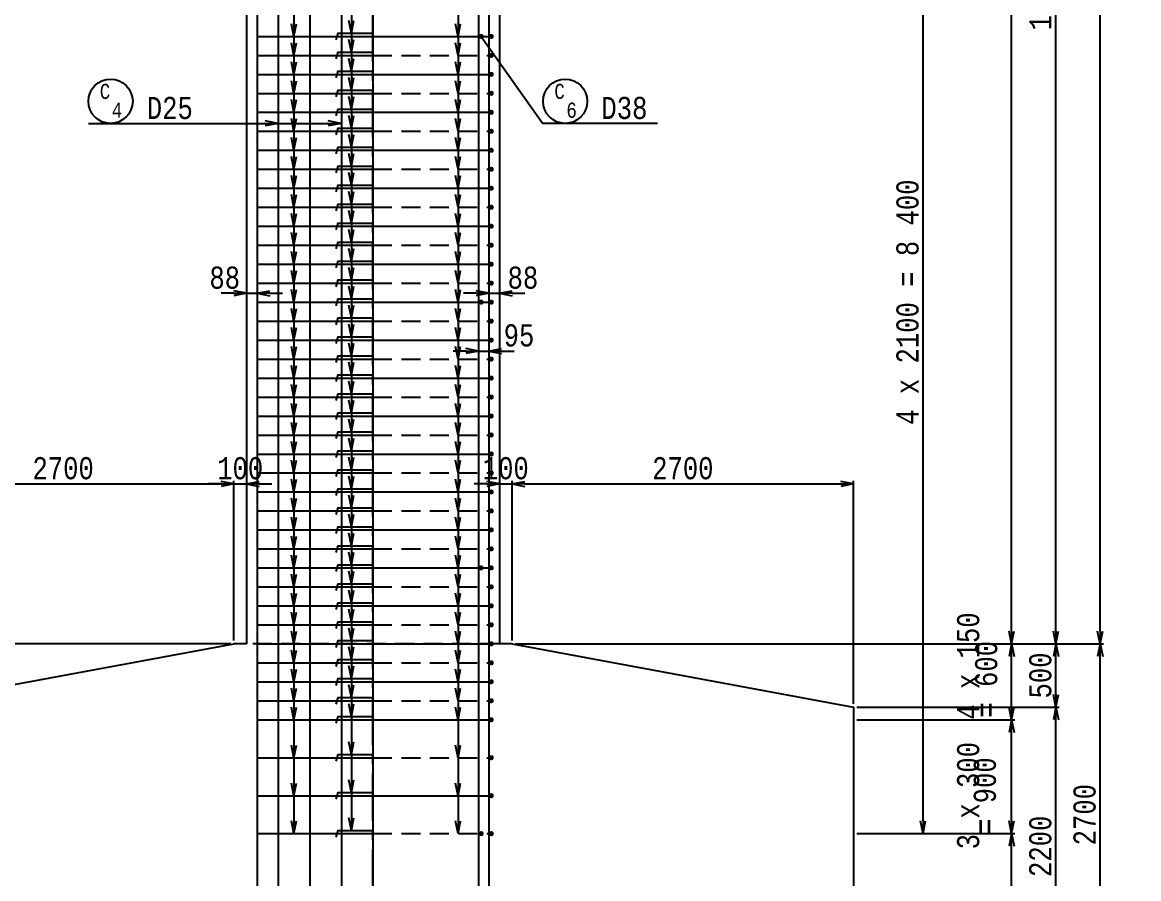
# Model space of a CAD drawing. Extents: x 0 to 42050, y 0 to 29700.
# Drawn here: x 22572 to 31399, y 10144 to 16911 of the extents above; entities that cross this region are included whole.
import ezdxf
from ezdxf.enums import TextEntityAlignment as Align

# ---------------------------------------------------------------- set-up
doc = ezdxf.new("R2010")
doc.units = 0
doc.header["$LTSCALE"] = 300
doc.header["$MEASUREMENT"] = 0
doc.linetypes.add('CENTER', pattern=[2, 1.25, -0.25, 0.25, -0.25])
doc.linetypes.add('DASHED', pattern=[0.75, 0.5, -0.25])
doc.layers.get('0').update_dxf_attribs({"linetype": 'CONTINUOUS'})
doc.layers.get('DEFPOINTS').update_dxf_attribs({"linetype": 'CONTINUOUS'})
for name, color, linetype in [('1002', 1, 'CONTINUOUS'), ('スターラップ', 6, 'CONTINUOUS'), ('主筋', 3, 'CONTINUOUS'), ('引き出し線', 2, 'CONTINUOUS'), ('構造線', 7, 'CONTINUOUS')]:
    doc.layers.add(name, color=color, linetype=linetype)
doc.styles.get("Standard").update_dxf_attribs({"font": 'monotxt.shx', "width": 0.8, "bigfont": 'extfont.shx'})
doc.dimstyles.new('DIMST1_1', dxfattribs={"dimscale": 50, "dimtxt": 4, "dimasz": 2, "dimexe": 0.5, "dimexo": 0.5, "dimgap": 0.09, "dimtad": 0, "dimdec": 0, "dimzin": 0, "dimtxsty": 'STANDARD', "dimblk": 'ARROW_1', "dimblk1": 'ARROW_1', "dimblk2": 'ARROW_1', "dimcen": 1, "dimdle": 3, "dimclrd": 1, "dimclre": 1, "dimclrt": 3, "dimazin": 3, "dimtfac": 1, "dimtdec": 4, "dimtix": 1, "dimtmove": 0, "dimatfit": 3, "dimtvp": 0.7, "dimtolj": 1, "dimtzin": 0})

# ---------------------------------------------------------------- blocks, each defined once
blk = doc.blocks.new('ARROW_1')
at = {"color": 0}
for p, q in [((0, 0), (-1, 0.2)), ((0, 0), (-1, -0.2)), ((-1, 0), (0, 0))]:
    blk.add_line(p, q, dxfattribs=at)
blk = doc.blocks.new('*D58')
at = {"color": 2, "linetype": 'BYBLOCK'}
for p, q in [((22793.6, 10881), (22793.6, 12645)), ((25493.6, 11381), (25493.6, 12645)), ((22893.6, 12620), (25393.6, 12620))]:
    blk.add_line(p, q, dxfattribs=at)
at = {"layer": 'DEFPOINTS', "color": 0, "linetype": 'BYBLOCK'}
for p in [(25493.6, 12620), (25493.6, 11356), (22793.6, 10856)]:
    blk.add_point(p, dxfattribs=at)
at = {"color": 2, "linetype": 'BYBLOCK', "xscale": 100, "yscale": 100, "zscale": 100, "rotation": 180}
blk.add_blockref('ARROW_1', (22793.6, 12620), dxfattribs=at)
at = {"color": 2, "linetype": 'BYBLOCK', "xscale": 100, "yscale": 100, "zscale": 100}
blk.add_blockref('ARROW_1', (25493.6, 12620), dxfattribs=at)
at = {"color": 6, "linetype": 'BYBLOCK', "insert": (24143.6, 12742.5), "char_height": 175, "attachment_point": 5}
blk.add_mtext('\\A1;2700', dxfattribs=at)
blk = doc.blocks.new('*D59')
at = {"color": 2, "linetype": 'BYBLOCK'}
for p, q in [((25393.6, 12620), (25293.6, 12620)), ((25493.6, 12620), (25593.6, 12620)), ((25693.6, 12620), (25793.6, 12620))]:
    blk.add_line(p, q, dxfattribs=at)
at = {"layer": 'DEFPOINTS', "color": 0, "linetype": 'BYBLOCK'}
for p in [(25593.6, 12620), (25593.6, 12620), (25493.6, 11356)]:
    blk.add_point(p, dxfattribs=at)
at = {"color": 2, "linetype": 'BYBLOCK', "xscale": 100, "yscale": 100, "zscale": 100}
blk.add_blockref('ARROW_1', (25493.6, 12620), dxfattribs=at)
at = {"color": 2, "linetype": 'BYBLOCK', "xscale": 100, "yscale": 100, "zscale": 100, "rotation": 180}
blk.add_blockref('ARROW_1', (25593.6, 12620), dxfattribs=at)
at = {"color": 6, "linetype": 'BYBLOCK', "insert": (25543.6, 12742.5), "char_height": 175, "attachment_point": 5}
blk.add_mtext('\\A1;100', dxfattribs=at)
blk = doc.blocks.new('*D60')
at = {"color": 2, "linetype": 'BYBLOCK'}
for p, q in [((27693.6, 11381), (27693.6, 12645)), ((27493.6, 12620), (27393.6, 12620)), ((27593.6, 12620), (27693.6, 12620)), ((27793.6, 12620), (27893.6, 12620))]:
    blk.add_line(p, q, dxfattribs=at)
at = {"layer": 'DEFPOINTS', "color": 0, "linetype": 'BYBLOCK'}
for p in [(27593.6, 12620), (27693.6, 12620), (27693.6, 11356)]:
    blk.add_point(p, dxfattribs=at)
at = {"color": 2, "linetype": 'BYBLOCK', "xscale": 100, "yscale": 100, "zscale": 100}
blk.add_blockref('ARROW_1', (27593.6, 12620), dxfattribs=at)
at = {"color": 2, "linetype": 'BYBLOCK', "xscale": 100, "yscale": 100, "zscale": 100, "rotation": 180}
blk.add_blockref('ARROW_1', (27693.6, 12620), dxfattribs=at)
at = {"color": 6, "linetype": 'BYBLOCK', "insert": (27643.6, 12742.5), "char_height": 175, "attachment_point": 5}
blk.add_mtext('\\A1;100', dxfattribs=at)
blk = doc.blocks.new('*D61')
at = {"color": 2, "linetype": 'BYBLOCK'}
for p, q in [((30393.6, 10881), (30393.6, 12645)), ((27793.6, 12620), (30293.6, 12620))]:
    blk.add_line(p, q, dxfattribs=at)
at = {"layer": 'DEFPOINTS', "color": 0, "linetype": 'BYBLOCK'}
for p in [(30393.6, 12620), (27693.6, 11356), (30393.6, 10856)]:
    blk.add_point(p, dxfattribs=at)
at = {"color": 2, "linetype": 'BYBLOCK', "xscale": 100, "yscale": 100, "zscale": 100, "rotation": 180}
blk.add_blockref('ARROW_1', (27693.6, 12620), dxfattribs=at)
at = {"color": 2, "linetype": 'BYBLOCK', "xscale": 100, "yscale": 100, "zscale": 100}
blk.add_blockref('ARROW_1', (30393.6, 12620), dxfattribs=at)
at = {"color": 6, "linetype": 'BYBLOCK', "insert": (29043.6, 12742.5), "char_height": 175, "attachment_point": 5}
blk.add_mtext('\\A1;2700', dxfattribs=at)
blk = doc.blocks.new('DOT1')
at = {"const_width": 0.5}
blk.add_lwpolyline([(-0.25, 0, 1), (0.25, 0, 1)], format="xyb", close=True, dxfattribs=at)
blk = doc.blocks.new('*D65')
at = {"color": 2, "linetype": 'BYBLOCK'}
for p, q in [((24244.8, 14770), (24144.8, 14770)), ((24344.8, 14770), (24429.8, 14770)), ((24344.8, 14770), (24429.8, 14770)), ((24529.8, 14770), (24629.8, 14770))]:
    blk.add_line(p, q, dxfattribs=at)
at = {"layer": 'DEFPOINTS', "color": 0, "linetype": 'BYBLOCK'}
for p in [(24344.8, 14770), (24429.8, 14770), (24429.8, 14770)]:
    blk.add_point(p, dxfattribs=at)
at = {"color": 2, "linetype": 'BYBLOCK', "xscale": 100, "yscale": 100, "zscale": 100}
blk.add_blockref('ARROW_1', (24344.8, 14770), dxfattribs=at)
at = {"color": 2, "linetype": 'BYBLOCK', "xscale": 100, "yscale": 100, "zscale": 100, "rotation": 180}
blk.add_blockref('ARROW_1', (24429.8, 14770), dxfattribs=at)
at = {"color": 6, "linetype": 'BYBLOCK', "insert": (24172.5, 14892.5), "char_height": 175, "attachment_point": 5}
blk.add_mtext('\\A1;88', dxfattribs=at)
blk = doc.blocks.new('*D66')
at = {"color": 2, "linetype": 'BYBLOCK'}
for p, q in [((26159.8, 14770), (26059.8, 14770)), ((26259.8, 14770), (26344.8, 14770)), ((26259.8, 14770), (26344.8, 14770)), ((26444.8, 14770), (26544.8, 14770))]:
    blk.add_line(p, q, dxfattribs=at)
at = {"layer": 'DEFPOINTS', "color": 0, "linetype": 'BYBLOCK'}
for p in [(26259.8, 14770), (26344.8, 14770), (26344.8, 14770)]:
    blk.add_point(p, dxfattribs=at)
at = {"color": 2, "linetype": 'BYBLOCK', "xscale": 100, "yscale": 100, "zscale": 100}
blk.add_blockref('ARROW_1', (26259.8, 14770), dxfattribs=at)
at = {"color": 2, "linetype": 'BYBLOCK', "xscale": 100, "yscale": 100, "zscale": 100, "rotation": 180}
blk.add_blockref('ARROW_1', (26344.8, 14770), dxfattribs=at)
at = {"color": 6, "linetype": 'BYBLOCK', "insert": (26530.2, 14892.5), "char_height": 175, "attachment_point": 5}
blk.add_mtext('\\A1;88', dxfattribs=at)
blk = doc.blocks.new('*D67')
at = {"color": 2, "linetype": 'BYBLOCK'}
for p, q in [((26079.8, 14313.6), (25979.8, 14313.6)), ((26179.8, 14313.6), (26259.8, 14313.6)), ((26179.8, 14313.6), (26259.8, 14313.6)), ((26359.8, 14313.6), (26459.8, 14313.6))]:
    blk.add_line(p, q, dxfattribs=at)
at = {"layer": 'DEFPOINTS', "color": 0, "linetype": 'BYBLOCK'}
for p in [(26179.8, 14313.6), (26259.8, 14313.6), (26259.8, 14313.6)]:
    blk.add_point(p, dxfattribs=at)
at = {"color": 2, "linetype": 'BYBLOCK', "xscale": 100, "yscale": 100, "zscale": 100}
blk.add_blockref('ARROW_1', (26179.8, 14313.6), dxfattribs=at)
at = {"color": 2, "linetype": 'BYBLOCK', "xscale": 100, "yscale": 100, "zscale": 100, "rotation": 180}
blk.add_blockref('ARROW_1', (26259.8, 14313.6), dxfattribs=at)
at = {"color": 6, "linetype": 'BYBLOCK', "insert": (26499.2, 14436.1), "char_height": 175, "attachment_point": 5}
blk.add_mtext('\\A1;95', dxfattribs=at)
blk = doc.blocks.new('*D73')
at = {"color": 2, "linetype": 'BYBLOCK'}
for p, q in [((24219.8, 11800), (19569.8, 11800)), ((19594.8, 9200), (19594.8, 11700)), ((21519.8, 9100), (19569.8, 9100))]:
    blk.add_line(p, q, dxfattribs=at)
at = {"layer": 'DEFPOINTS', "color": 0, "linetype": 'BYBLOCK'}
for p in [(19594.8, 11800), (24244.8, 11800), (21544.8, 9100)]:
    blk.add_point(p, dxfattribs=at)
at = {"color": 2, "linetype": 'BYBLOCK', "xscale": 100, "yscale": 100, "zscale": 100}
for p, rotation in [((19594.8, 11800), 90), ((19594.8, 9100), 270)]:
    blk.add_blockref('ARROW_1', p, dxfattribs=dict(at, rotation=rotation))
at = {"color": 6, "linetype": 'BYBLOCK', "insert": (19472.3, 10450), "char_height": 175, "attachment_point": 5, "rotation": 90}
blk.add_mtext('\\A1;2700', dxfattribs=at)
blk = doc.blocks.new('*D74')
at = {"color": 2, "linetype": 'BYBLOCK'}
for p, q in [((25568.6, 23656), (20818.6, 23656)), ((20843.6, 11456), (20843.6, 23556))]:
    blk.add_line(p, q, dxfattribs=at)
at = {"layer": 'DEFPOINTS', "color": 0, "linetype": 'BYBLOCK'}
for p in [(20843.6, 23656), (25593.6, 23656), (25493.6, 11356)]:
    blk.add_point(p, dxfattribs=at)
at = {"color": 2, "linetype": 'BYBLOCK', "xscale": 100, "yscale": 100, "zscale": 100}
for p, rotation in [((20843.6, 23656), 90), ((20843.6, 11356), 270)]:
    blk.add_blockref('ARROW_1', p, dxfattribs=dict(at, rotation=rotation))
at = {"color": 6, "linetype": 'BYBLOCK', "insert": (20721.1, 17506), "char_height": 175, "attachment_point": 5, "rotation": 90}
blk.add_mtext('\\A1;12300', dxfattribs=at)
blk = doc.blocks.new('*D77')
at = {"color": 2, "linetype": 'BYBLOCK'}
for p, q in [((25568.6, 21656), (21168.6, 21656)), ((21193.6, 11456), (21193.6, 21556))]:
    blk.add_line(p, q, dxfattribs=at)
at = {"layer": 'DEFPOINTS', "color": 0, "linetype": 'BYBLOCK'}
for p in [(21193.6, 21656), (25593.6, 21656), (21193.6, 11356)]:
    blk.add_point(p, dxfattribs=at)
at = {"color": 2, "linetype": 'BYBLOCK', "xscale": 100, "yscale": 100, "zscale": 100}
for p, rotation in [((21193.6, 21656), 90), ((21193.6, 11356), 270)]:
    blk.add_blockref('ARROW_1', p, dxfattribs=dict(at, rotation=rotation))
at = {"color": 6, "linetype": 'BYBLOCK', "insert": (21071.1, 16506), "char_height": 175, "attachment_point": 5, "rotation": 90}
blk.add_mtext('\\A1;10300', dxfattribs=at)
blk = doc.blocks.new('*D85')
at = {"color": 2, "linetype": 'BYBLOCK'}
for p, q in [((26469.8, 11800), (31119.8, 11800)), ((31094.8, 9200), (31094.8, 11700)), ((29169.8, 9100), (31119.8, 9100))]:
    blk.add_line(p, q, dxfattribs=at)
at = {"layer": 'DEFPOINTS', "color": 0, "linetype": 'BYBLOCK'}
for p in [(26444.8, 11800), (31094.8, 11800), (29144.8, 9100)]:
    blk.add_point(p, dxfattribs=at)
at = {"color": 2, "linetype": 'BYBLOCK', "xscale": 100, "yscale": 100, "zscale": 100}
for p, rotation in [((31094.8, 11800), 90), ((31094.8, 9100), 270)]:
    blk.add_blockref('ARROW_1', p, dxfattribs=dict(at, rotation=rotation))
at = {"color": 6, "linetype": 'BYBLOCK', "insert": (30972.3, 10450), "char_height": 175, "attachment_point": 5, "rotation": 90}
blk.add_mtext('\\A1;2700', dxfattribs=at)
blk = doc.blocks.new('*D86')
at = {"color": 2, "linetype": 'BYBLOCK'}
for p, q in [((27618.6, 23656), (32368.6, 23656)), ((32343.6, 11456), (32343.6, 23556))]:
    blk.add_line(p, q, dxfattribs=at)
at = {"layer": 'DEFPOINTS', "color": 0, "linetype": 'BYBLOCK'}
for p in [(27593.6, 23656), (32343.6, 23656), (27693.6, 11356)]:
    blk.add_point(p, dxfattribs=at)
at = {"color": 2, "linetype": 'BYBLOCK', "xscale": 100, "yscale": 100, "zscale": 100}
for p, rotation in [((32343.6, 23656), 90), ((32343.6, 11356), 270)]:
    blk.add_blockref('ARROW_1', p, dxfattribs=dict(at, rotation=rotation))
at = {"color": 6, "linetype": 'BYBLOCK', "insert": (32221.1, 17506), "char_height": 175, "attachment_point": 5, "rotation": 90}
blk.add_mtext('\\A1;12300', dxfattribs=at)
blk = doc.blocks.new('*D87')
at = {"color": 2, "linetype": 'BYBLOCK'}
for p, q in [((29169.8, 11300), (30769.8, 11300)), ((30744.8, 9200), (30744.8, 11200))]:
    blk.add_line(p, q, dxfattribs=at)
at = {"layer": 'DEFPOINTS', "color": 0, "linetype": 'BYBLOCK'}
for p in [(29144.8, 11300), (30744.8, 11300), (30744.8, 9100)]:
    blk.add_point(p, dxfattribs=at)
at = {"color": 2, "linetype": 'BYBLOCK', "xscale": 100, "yscale": 100, "zscale": 100}
for p, rotation in [((30744.8, 11300), 90), ((30744.8, 9100), 270)]:
    blk.add_blockref('ARROW_1', p, dxfattribs=dict(at, rotation=rotation))
at = {"color": 6, "linetype": 'BYBLOCK', "insert": (30622.3, 10200), "char_height": 175, "attachment_point": 5, "rotation": 90}
blk.add_mtext('\\A1;2200', dxfattribs=at)
blk = doc.blocks.new('*D88')
at = {"color": 2, "linetype": 'BYBLOCK'}
blk.add_line((31993.6, 10956), (31993.6, 11256), dxfattribs=at)
at = {"layer": 'DEFPOINTS', "color": 0, "linetype": 'BYBLOCK'}
for p in [(31993.6, 11356), (31993.6, 11356), (30393.6, 10856)]:
    blk.add_point(p, dxfattribs=at)
at = {"color": 2, "linetype": 'BYBLOCK', "xscale": 100, "yscale": 100, "zscale": 100}
for p, rotation in [((31993.6, 11356), 90), ((31993.6, 10856), 270)]:
    blk.add_blockref('ARROW_1', p, dxfattribs=dict(at, rotation=rotation))
at = {"color": 6, "linetype": 'BYBLOCK', "insert": (31871.1, 11106), "char_height": 175, "attachment_point": 5, "rotation": 90}
blk.add_mtext('\\A1;500', dxfattribs=at)
blk = doc.blocks.new('*D89')
at = {"color": 2, "linetype": 'BYBLOCK'}
for p, q in [((27618.6, 21656), (32018.6, 21656)), ((31993.6, 11456), (31993.6, 21556))]:
    blk.add_line(p, q, dxfattribs=at)
at = {"layer": 'DEFPOINTS', "color": 0, "linetype": 'BYBLOCK'}
for p in [(27593.6, 21656), (31993.6, 21656), (31993.6, 11356)]:
    blk.add_point(p, dxfattribs=at)
at = {"color": 2, "linetype": 'BYBLOCK', "xscale": 100, "yscale": 100, "zscale": 100}
for p, rotation in [((31993.6, 21656), 90), ((31993.6, 11356), 270)]:
    blk.add_blockref('ARROW_1', p, dxfattribs=dict(at, rotation=rotation))
at = {"color": 6, "linetype": 'BYBLOCK', "insert": (31871.1, 16506), "char_height": 175, "attachment_point": 5, "rotation": 90}
blk.add_mtext('\\A1;10300', dxfattribs=at)
blk = doc.blocks.new('*D92')
at = {"color": 2, "linetype": 'BYBLOCK'}
for p, q in [((29169.8, 10300), (30419.8, 10300)), ((30394.8, 9200), (30394.8, 10200))]:
    blk.add_line(p, q, dxfattribs=at)
at = {"layer": 'DEFPOINTS', "color": 0, "linetype": 'BYBLOCK'}
for p in [(29144.8, 10300), (30394.8, 10300), (30394.8, 9100)]:
    blk.add_point(p, dxfattribs=at)
at = {"color": 2, "linetype": 'BYBLOCK', "xscale": 100, "yscale": 100, "zscale": 100}
for p, rotation in [((30394.8, 10300), 90), ((30394.8, 9100), 270)]:
    blk.add_blockref('ARROW_1', p, dxfattribs=dict(at, rotation=rotation))
at = {"color": 6, "linetype": 'BYBLOCK', "insert": (30272.3, 9522.4), "char_height": 175, "attachment_point": 5, "rotation": 90}
blk.add_mtext('\\A1;1200', dxfattribs=at)
blk = doc.blocks.new('*D93')
at = {"color": 2, "linetype": 'BYBLOCK'}
for p, q in [((30418.6, 10756), (31668.6, 10756)), ((31643.6, 9956), (31643.6, 10656))]:
    blk.add_line(p, q, dxfattribs=at)
at = {"layer": 'DEFPOINTS', "color": 0, "linetype": 'BYBLOCK'}
for p in [(30393.6, 10756), (31643.6, 10756), (30393.6, 9856)]:
    blk.add_point(p, dxfattribs=at)
at = {"color": 2, "linetype": 'BYBLOCK', "xscale": 100, "yscale": 100, "zscale": 100}
for p, rotation in [((31643.6, 10756), 90), ((31643.6, 9856), 270)]:
    blk.add_blockref('ARROW_1', p, dxfattribs=dict(at, rotation=rotation))
at = {"color": 6, "linetype": 'BYBLOCK', "insert": (31300.9, 10156.2), "char_height": 175, "attachment_point": 5, "rotation": 90}
blk.add_mtext('\\A1;3 x 300 ', dxfattribs=at)
blk = doc.blocks.new('*D94')
at = {"color": 2, "linetype": 'BYBLOCK'}
blk.add_line((31643.6, 10856), (31643.6, 11256), dxfattribs=at)
at = {"layer": 'DEFPOINTS', "color": 0, "linetype": 'BYBLOCK'}
for p in [(31643.6, 11356), (31643.6, 11356), (30393.6, 10756)]:
    blk.add_point(p, dxfattribs=at)
at = {"color": 2, "linetype": 'BYBLOCK', "xscale": 100, "yscale": 100, "zscale": 100}
for p, rotation in [((31643.6, 11356), 90), ((31643.6, 10756), 270)]:
    blk.add_blockref('ARROW_1', p, dxfattribs=dict(at, rotation=rotation))
at = {"color": 6, "linetype": 'BYBLOCK', "insert": (31300.9, 11180.3), "char_height": 175, "attachment_point": 5, "rotation": 90}
blk.add_mtext('\\A1;4 x 150 ', dxfattribs=at)
blk = doc.blocks.new('*D95')
at = {"color": 2, "linetype": 'BYBLOCK'}
for p, q in [((27618.6, 23356), (31668.6, 23356)), ((31643.6, 11456), (31643.6, 23256))]:
    blk.add_line(p, q, dxfattribs=at)
at = {"layer": 'DEFPOINTS', "color": 0, "linetype": 'BYBLOCK'}
for p in [(27593.6, 23356), (31643.6, 23356), (31643.6, 11356)]:
    blk.add_point(p, dxfattribs=at)
at = {"color": 2, "linetype": 'BYBLOCK', "xscale": 100, "yscale": 100, "zscale": 100}
for p, rotation in [((31643.6, 23356), 90), ((31643.6, 11356), 270)]:
    blk.add_blockref('ARROW_1', p, dxfattribs=dict(at, rotation=rotation))
at = {"color": 6, "linetype": 'BYBLOCK', "insert": (31521.1, 17356), "char_height": 175, "attachment_point": 5, "rotation": 90}
blk.add_mtext('\\A1;80 x 150 = 12 000', dxfattribs=at)
blk = doc.blocks.new('*D99')
at = {"color": 2, "linetype": 'BYBLOCK'}
for p, q in [((34086.3, 20595), (33736.3, 20595)), ((33761.3, 9695), (33761.3, 20495)), ((34086.3, 9595), (33736.3, 9595)), ((26581.7, 3751.4), (26581.7, 4101.4)), ((26681.7, 4076.4), (28917.7, 4076.4)), ((29017.7, 3751.4), (29017.7, 4101.4))]:
    blk.add_line(p, q, dxfattribs=at)
at = {"layer": 'DEFPOINTS', "color": 0, "linetype": 'BYBLOCK'}
for p in [(33761.3, 20595), (34111.3, 20595), (34111.3, 9595), (29017.7, 4076.4), (26581.7, 3726.4), (29017.7, 3726.4)]:
    blk.add_point(p, dxfattribs=at)
at = {"color": 2, "linetype": 'BYBLOCK', "xscale": 100, "yscale": 100, "zscale": 100}
for p, rotation in [((33761.3, 20595), 90), ((33761.3, 9595), 270), ((26581.7, 4076.4), 180)]:
    blk.add_blockref('ARROW_1', p, dxfattribs=dict(at, rotation=rotation))
blk.add_blockref('ARROW_1', (29017.7, 4076.4), dxfattribs=at)
at = {"color": 6, "linetype": 'BYBLOCK', "insert": (33638.8, 15095), "char_height": 175, "attachment_point": 5, "rotation": 90}
blk.add_mtext('\\A1;11000', dxfattribs=at)
at = {"color": 6, "linetype": 'BYBLOCK', "insert": (27799.7, 4198.9), "char_height": 175, "attachment_point": 5}
blk.add_mtext('\\A1;2439', dxfattribs=at)
blk = doc.blocks.new('*D117')
at = {"color": 2, "linetype": 'BYBLOCK'}
for p, q in [((39086.3, 24100), (38736.3, 24100)), ((38761.3, 19642), (38761.3, 24000)), ((13750.1, 22950), (15300.1, 22950)), ((15275.1, 12100), (15275.1, 22850))]:
    blk.add_line(p, q, dxfattribs=at)
at = {"layer": 'DEFPOINTS', "color": 0, "linetype": 'BYBLOCK'}
for p in [(38761.3, 24100), (39111.3, 24100), (13725.1, 22950), (15275.1, 22950), (39111.3, 19542), (15275.1, 12000)]:
    blk.add_point(p, dxfattribs=at)
at = {"color": 2, "linetype": 'BYBLOCK', "xscale": 100, "yscale": 100, "zscale": 100}
for p, rotation in [((38761.3, 24100), 90), ((15275.1, 22950), 90), ((38761.3, 19542), 270), ((15275.1, 12000), 270)]:
    blk.add_blockref('ARROW_1', p, dxfattribs=dict(at, rotation=rotation))
at = {"color": 6, "linetype": 'BYBLOCK', "char_height": 175, "attachment_point": 5, "rotation": 90}
for s, insert in [('\\A1;4550', (38638.8, 21821)), ('\\A1;73 x 150 = 10 950', (15152.6, 17475))]:
    blk.add_mtext(s, dxfattribs=dict(at, insert=insert))
blk = doc.blocks.new('*D118')
at = {"color": 2, "linetype": 'BYBLOCK'}
for p, q in [((15275.1, 23050), (15275.1, 24200)), ((36586.3, 19500), (36236.3, 19500)), ((36261.3, 9695), (36261.3, 19400)), ((36586.3, 9595), (36236.3, 9595))]:
    blk.add_line(p, q, dxfattribs=at)
at = {"layer": 'DEFPOINTS', "color": 0, "linetype": 'BYBLOCK'}
for p in [(15275.1, 24300), (15275.1, 24300), (13725.1, 22950), (36261.3, 19500), (36611.3, 19500), (36611.3, 9595)]:
    blk.add_point(p, dxfattribs=at)
at = {"color": 2, "linetype": 'BYBLOCK', "xscale": 100, "yscale": 100, "zscale": 100}
for p, rotation in [((15275.1, 24300), 90), ((15275.1, 22950), 270), ((36261.3, 19500), 90), ((36261.3, 9595), 270)]:
    blk.add_blockref('ARROW_1', p, dxfattribs=dict(at, rotation=rotation))
at = {"color": 6, "linetype": 'BYBLOCK', "char_height": 175, "attachment_point": 5, "rotation": 90}
for s, insert in [('\\A1;1350', (15152.6, 23625)), ('\\A1;9900', (36138.8, 14547.5))]:
    blk.add_mtext(s, dxfattribs=dict(at, insert=insert))
blk = doc.blocks.new('*D119')
at = {"color": 2, "linetype": 'BYBLOCK'}
for p, q in [((24319.8, 22950), (20269.8, 22950)), ((20294.8, 12100), (20294.8, 22850)), ((26369.8, 18900), (29719.8, 18900)), ((29694.8, 10600), (29694.8, 18800))]:
    blk.add_line(p, q, dxfattribs=at)
at = {"layer": 'DEFPOINTS', "color": 0, "linetype": 'BYBLOCK'}
for p in [(20294.8, 22950), (24344.8, 22950), (26344.8, 18900), (29694.8, 18900), (20294.8, 12000), (29694.8, 10500)]:
    blk.add_point(p, dxfattribs=at)
at = {"color": 2, "linetype": 'BYBLOCK', "xscale": 100, "yscale": 100, "zscale": 100}
for p, rotation in [((20294.8, 22950), 90), ((29694.8, 18900), 90), ((20294.8, 12000), 270), ((29694.8, 10500), 270)]:
    blk.add_blockref('ARROW_1', p, dxfattribs=dict(at, rotation=rotation))
at = {"color": 6, "linetype": 'BYBLOCK', "char_height": 175, "attachment_point": 5, "rotation": 90}
for s, insert in [('\\A1;73 x 150 = 10 950', (20172.3, 17475)), ('\\A1;4 x 2100 = 8 400', (29572.3, 14700))]:
    blk.add_mtext(s, dxfattribs=dict(at, insert=insert))

msp = doc.modelspace()

# ---------------------------------------------------------------- linework, layer by layer
at = {"layer": 'スターラップ', "color": 6}
for p, q in [((24429.8, 16800), (25344.8, 16800)), ((25344.8, 16800), (26259.8, 16800)), ((24429.8, 16650), (25344.8, 16650)), ((24429.8, 16500), (25344.8, 16500)), ((25344.8, 16500), (26259.8, 16500)), ((24429.8, 16350), (25344.8, 16350)), ((24429.8, 16200), (25344.8, 16200)), ((25344.8, 16200), (26259.8, 16200)), ((24429.8, 16050), (25344.8, 16050)), ((24429.8, 15900), (25344.8, 15900)), ((25344.8, 15900), (26259.8, 15900)), ((24429.8, 15750), (25344.8, 15750)), ((24429.8, 15600), (25344.8, 15600)), ((25344.8, 15600), (26259.8, 15600)), ((24429.8, 15450), (25344.8, 15450)), ((24429.8, 15300), (25344.8, 15300)), ((25344.8, 15300), (26259.8, 15300)), ((24429.8, 15150), (25344.8, 15150)), ((24429.8, 15000), (25344.8, 15000)), ((25344.8, 15000), (26259.8, 15000)), ((24429.8, 14850), (25344.8, 14850)), ((24429.8, 14700), (25344.8, 14700)), ((25344.8, 14700), (26259.8, 14700)), ((24429.8, 14550), (25344.8, 14550)), ((24429.8, 14400), (25344.8, 14400)), ((25344.8, 14400), (26259.8, 14400)), ((24429.8, 14250), (25344.8, 14250)), ((24429.8, 14100), (25344.8, 14100)), ((25344.8, 14100), (26259.8, 14100)), ((24429.8, 13950), (25344.8, 13950)), ((24429.8, 13800), (25344.8, 13800)), ((25344.8, 13800), (26259.8, 13800)), ((24429.8, 13650), (25344.8, 13650)), ((24429.8, 13500), (25344.8, 13500)), ((25344.8, 13500), (26259.8, 13500)), ((24429.8, 13350), (25344.8, 13350)), ((24429.8, 13200), (25344.8, 13200)), ((25344.8, 13200), (26259.8, 13200)), ((24429.8, 13050), (25344.8, 13050)), ((24429.8, 12900), (25344.8, 12900)), ((25344.8, 12900), (26259.8, 12900)), ((24429.8, 12750), (25344.8, 12750)), ((24429.8, 12600), (25344.8, 12600)), ((25344.8, 12600), (26259.8, 12600)), ((24429.8, 12450), (25344.8, 12450)), ((24429.8, 12300), (25344.8, 12300)), ((25344.8, 12300), (26259.8, 12300)), ((24429.8, 12150), (25344.8, 12150)), ((24429.8, 12000), (25344.8, 12000)), ((25344.8, 12000), (26259.8, 12000)), ((24429.8, 11850), (25344.8, 11850)), ((24429.8, 11700), (25344.8, 11700)), ((25344.8, 11700), (26259.8, 11700)), ((24429.8, 11550), (25344.8, 11550)), ((24429.8, 11400), (25344.8, 11400)), ((25344.8, 11400), (26259.8, 11400)), ((24429.8, 11100), (25344.8, 11100)), ((24429.8, 10800), (25344.8, 10800)), ((25344.8, 10800), (26259.8, 10800)), ((24429.8, 10500), (25344.8, 10500))]:
    msp.add_line(p, q, dxfattribs=at)
at = {"layer": 'スターラップ', "color": 6, "linetype": 'DASHED'}
for p, q in [((25344.8, 16650), (26259.8, 16650)), ((25344.8, 16350), (26259.8, 16350)), ((25344.8, 16050), (26259.8, 16050)), ((25344.8, 15750), (26259.8, 15750)), ((25344.8, 15450), (26259.8, 15450)), ((25344.8, 15150), (26259.8, 15150)), ((25344.8, 14850), (26259.8, 14850)), ((25344.8, 14550), (26259.8, 14550)), ((25344.8, 14250), (26259.8, 14250)), ((25344.8, 13950), (26259.8, 13950)), ((25344.8, 13650), (26259.8, 13650)), ((25344.8, 13350), (26259.8, 13350)), ((25344.8, 13050), (26259.8, 13050)), ((25344.8, 12750), (26259.8, 12750)), ((25344.8, 12450), (26259.8, 12450)), ((25344.8, 12150), (26259.8, 12150)), ((25344.8, 11850), (26259.8, 11850)), ((25344.8, 11550), (26259.8, 11550)), ((25344.8, 11100), (26259.8, 11100)), ((25344.8, 10500), (26259.8, 10500))]:
    msp.add_line(p, q, dxfattribs=at)
at = {"layer": 'スターラップ', "color": 6}
for points in [[(25053.4, 16772), (25069.8, 16825), (25344.8, 16825)], [(25053.4, 16622), (25069.8, 16675), (25344.8, 16675)], [(25053.4, 16472), (25069.8, 16525), (25344.8, 16525)], [(25053.4, 16322), (25069.8, 16375), (25344.8, 16375)], [(25053.4, 16172), (25069.8, 16225), (25344.8, 16225)], [(25053.4, 16022), (25069.8, 16075), (25344.8, 16075)], [(25053.4, 15872), (25069.8, 15925), (25344.8, 15925)], [(25053.4, 15722), (25069.8, 15775), (25344.8, 15775)], [(25053.4, 15572), (25069.8, 15625), (25344.8, 15625)], [(25053.4, 15422), (25069.8, 15475), (25344.8, 15475)], [(25053.4, 15272), (25069.8, 15325), (25344.8, 15325)], [(25053.4, 15122), (25069.8, 15175), (25344.8, 15175)], [(25053.4, 14972), (25069.8, 15025), (25344.8, 15025)], [(25053.4, 14822), (25069.8, 14875), (25344.8, 14875)], [(25053.4, 14672), (25069.8, 14725), (25344.8, 14725)], [(25053.4, 14522), (25069.8, 14575), (25344.8, 14575)], [(25053.4, 14372), (25069.8, 14425), (25344.8, 14425)], [(25053.4, 14222), (25069.8, 14275), (25344.8, 14275)], [(25053.4, 14072), (25069.8, 14125), (25344.8, 14125)], [(25053.4, 13922), (25069.8, 13975), (25344.8, 13975)], [(25053.4, 13772), (25069.8, 13825), (25344.8, 13825)], [(25053.4, 13622), (25069.8, 13675), (25344.8, 13675)], [(25053.4, 13472), (25069.8, 13525), (25344.8, 13525)], [(25053.4, 13322), (25069.8, 13375), (25344.8, 13375)], [(25053.4, 13172), (25069.8, 13225), (25344.8, 13225)], [(25053.4, 13022), (25069.8, 13075), (25344.8, 13075)], [(25053.4, 12872), (25069.8, 12925), (25344.8, 12925)], [(25053.4, 12722), (25069.8, 12775), (25344.8, 12775)], [(25053.4, 12572), (25069.8, 12625), (25344.8, 12625)], [(25053.4, 12422), (25069.8, 12475), (25344.8, 12475)], [(25053.4, 12272), (25069.8, 12325), (25344.8, 12325)], [(25053.4, 12122), (25069.8, 12175), (25344.8, 12175)], [(25053.4, 11972), (25069.8, 12025), (25344.8, 12025)], [(25053.4, 11822), (25069.8, 11875), (25344.8, 11875)], [(25053.4, 11672), (25069.8, 11725), (25344.8, 11725)], [(25053.4, 11522), (25069.8, 11575), (25344.8, 11575)], [(25053.4, 11372), (25069.8, 11425), (25344.8, 11425)], [(25053.4, 11072), (25069.8, 11125), (25344.8, 11125)], [(25053.4, 10772), (25069.8, 10825), (25344.8, 10825)], [(25053.4, 10472), (25069.8, 10525), (25344.8, 10525)]]:
    msp.add_lwpolyline(points, dxfattribs=at)
at = {"layer": '主筋', "color": 3, "linetype": 'CONTINUOUS'}
for p, q in [((24429.8, 24100), (24429.8, 9595)), ((24594.8, 24100), (24594.8, 9461)), ((24844.8, 24100), (24844.8, 9461)), ((25094.8, 24100), (25094.8, 9461)), ((25344.8, 24100), (25344.8, 9461)), ((26259.8, 24100), (26259.8, 9595)), ((26179.8, 19500), (26179.8, 9595))]:
    msp.add_line(p, q, dxfattribs=at)
at = {"layer": '引き出し線', "color": 2, "linetype": 'CONTINUOUS'}
for p, q in [((25174.4, 25200), (25174.4, 10525)), ((24720.1, 24800), (24720.1, 10500)), ((26017.5, 24800), (26017.5, 10500)), ((26200.2, 16800), (26687.6, 16112.1)), ((23094.8, 16112.1), (25094.8, 16112.1)), ((27594.8, 16112.1), (26687.6, 16112.1))]:
    msp.add_line(p, q, dxfattribs=at)
for centre in [(23269.8, 16287.1), (26864.4, 16287.1)]:
    msp.add_circle(centre, 175, dxfattribs=at)
at = {"layer": '構造線', "color": 7, "linetype": 'CENTER'}
msp.add_line((25344.8, 8800), (25344.8, 24800), dxfattribs=at)
at = {"layer": '構造線', "color": 7, "linetype": 'CONTINUOUS'}
for p, q in [((24344.8, 24300), (24344.8, 12000)), ((26344.8, 24300), (26344.8, 12000)), ((21544.8, 11500), (24244.8, 12000)), ((24344.8, 12000), (24244.8, 12000)), ((26444.8, 12000), (26344.8, 12000)), ((26444.8, 12000), (29144.8, 11500)), ((29144.8, 11500), (29144.8, 9300))]:
    msp.add_line(p, q, dxfattribs=at)
at = {"layer": '構造線', "color": 7, "linetype": 'DASHED'}
msp.add_line((26344.8, 12000), (24344.8, 12000), dxfattribs=at)

# ---------------------------------------------------------------- block references
at = {"layer": 'スターラップ', "color": 3, "xscale": 40, "yscale": 40, "zscale": 40}
for p in [(26200.2, 16800), (26280.2, 16800), (26280.2, 16650), (26280.2, 16500), (26280.2, 16350), (26280.2, 16200), (26280.2, 16050), (26280.2, 15900), (26280.2, 15750), (26280.2, 15600), (26280.2, 15450), (26280.2, 15300), (26280.2, 15150), (26280.2, 15000), (26280.2, 14850), (26200.2, 14700), (26280.2, 14700), (26280.2, 14550), (26280.2, 14400), (26280.2, 14250), (26280.2, 14100), (26280.2, 13950), (26280.2, 13800), (26280.2, 13650), (26280.2, 13500), (26280.2, 13350), (26280.2, 13200), (26280.2, 13050), (26280.2, 12900), (26280.2, 12750), (26200.2, 12600), (26280.2, 12600), (26280.2, 12450), (26280.2, 12300), (26280.2, 12150), (26280.2, 12000), (26280.2, 11850), (26280.2, 11700), (26280.2, 11550), (26280.2, 11400), (26280.2, 11100), (26280.2, 10800), (26200.2, 10500), (26280.2, 10500)]:
    msp.add_blockref('DOT1', p, dxfattribs=at)
at = {"layer": '引き出し線', "color": 2, "linetype": 'CONTINUOUS', "xscale": -100, "yscale": 100, "zscale": 100, "rotation": 90}
for p in [(24720.1, 16800), (25174.4, 16825), (26017.5, 16800), (25174.4, 16675), (24720.1, 16650), (26017.5, 16650), (24720.1, 16500), (25174.4, 16525), (26017.5, 16500), (24720.1, 16350), (25174.4, 16375), (26017.5, 16350), (24720.1, 16200), (25174.4, 16225), (26017.5, 16200), (25174.4, 16075), (24720.1, 16050), (26017.5, 16050), (24720.1, 15900), (25174.4, 15925), (26017.5, 15900), (24720.1, 15750), (25174.4, 15775), (26017.5, 15750), (25174.4, 15625), (24720.1, 15600), (26017.5, 15600), (24720.1, 15450), (25174.4, 15475), (26017.5, 15450), (24720.1, 15300), (25174.4, 15325), (26017.5, 15300), (25174.4, 15175), (24720.1, 15150), (26017.5, 15150), (24720.1, 15000), (25174.4, 15025), (26017.5, 15000), (24720.1, 14850), (25174.4, 14875), (26017.5, 14850), (24720.1, 14700), (25174.4, 14725), (26017.5, 14700), (25174.4, 14575), (24720.1, 14550), (26017.5, 14550), (24720.1, 14400), (25174.4, 14425), (26017.5, 14400), (24720.1, 14250), (25174.4, 14275), (26017.5, 14250), (25174.4, 14125), (24720.1, 14100), (26017.5, 14100), (24720.1, 13950), (25174.4, 13975), (26017.5, 13950), (24720.1, 13800), (25174.4, 13825), (26017.5, 13800), (25174.4, 13675), (24720.1, 13650), (26017.5, 13650), (24720.1, 13500), (25174.4, 13525), (26017.5, 13500), (24720.1, 13350), (25174.4, 13375), (26017.5, 13350), (24720.1, 13200), (25174.4, 13225), (26017.5, 13200), (25174.4, 13075), (24720.1, 13050), (26017.5, 13050), (24720.1, 12900), (25174.4, 12925), (26017.5, 12900), (24720.1, 12750), (25174.4, 12775), (26017.5, 12750), (25174.4, 12625), (24720.1, 12600), (26017.5, 12600), (24720.1, 12450), (25174.4, 12475), (26017.5, 12450), (24720.1, 12300), (25174.4, 12325), (26017.5, 12300), (25174.4, 12175), (24720.1, 12150), (26017.5, 12150), (24720.1, 12000), (25174.4, 12025), (26017.5, 12000), (24720.1, 11850), (25174.4, 11875), (26017.5, 11850), (24720.1, 11700), (25174.4, 11725), (26017.5, 11700), (25174.4, 11575), (24720.1, 11550), (26017.5, 11550), (24720.1, 11400), (25174.4, 11425), (26017.5, 11400), (25174.4, 11125), (24720.1, 11100), (26017.5, 11100), (24720.1, 10800), (25174.4, 10825), (26017.5, 10800), (24720.1, 10500), (25174.4, 10525), (26017.5, 10500)]:
    msp.add_blockref('ARROW_1', p, dxfattribs=at)
at = {"layer": '引き出し線', "color": 2, "linetype": 'CONTINUOUS', "xscale": 100, "yscale": 100, "zscale": 100}
for p in [(24591.3, 16112.1), (25091.3, 16112.1)]:
    msp.add_blockref('ARROW_1', p, dxfattribs=at)

# ---------------------------------------------------------------- texts
at = {"layer": '1002', "color": 6, "width": 0.8}
for s, p in [('= 600', (30280.7, 11719.8)), ('= 900', (30270.2, 10800.2))]:
    msp.add_text(s, height=175, rotation=90, dxfattribs=at).set_placement(p, align=Align.CENTER)
at = {"layer": '引き出し線', "color": 6, "linetype": 'CONTINUOUS', "width": 0.8}
for p in [(23184.2, 16305.5), (26778.7, 16305.5)]:
    msp.add_text('C', height=120, dxfattribs=at).set_placement(p)
for s, p in [('4', (23362.4, 16156.9)), ('6', (26956.9, 16156.9))]:
    msp.add_text(s, height=120, dxfattribs=at).set_placement(p, align=Align.RIGHT)
for s, p in [('D25', (23556.6, 16147.1)), ('D38', (27151.1, 16147.1))]:
    msp.add_text(s, height=175, rotation=359.99966, dxfattribs=at).set_placement(p)

# ---------------------------------------------------------------- dimensions: what is measured, and where the dimension line sits
at = {"layer": '1002', "color": 3}
for p1, p2, text, picture, middle in [((36611.3, 9595), (36611.3, 19500), '9900', '*D118', (36138.8, 14547.5)), ((26581.7, 3726.4), (29017.7, 3726.4), '2439', '*D99', (27799.7, 4198.9))]:
    dim = msp.add_aligned_dim(p1=p1, p2=p2, distance=350, text=text, dimstyle='DIMST1_1', override={"dimtxt": 3.5, "dimsah": 1, "dimclrd": 2, "dimclre": 2, "dimclrt": 6}, dxfattribs=at)
    dim.commit()
    dim.dimension.update_dxf_attribs({"geometry": picture, "text_midpoint": middle})
for base, p1, p2, override, picture, middle in [((15275.1, 24300), (13725.1, 22950), (15275.1, 24300), {"dimtxt": 3.5, "dimsah": 1, "dimse1": 1, "dimclrd": 2, "dimclre": 2, "dimclrt": 6}, '*D118', (15152.6, 23625)), ((15275.1, 22950), (15275.1, 12000), (13725.1, 22950), {"dimtxt": 3.5, "dimsah": 1, "dimclrd": 2, "dimclre": 2, "dimclrt": 6}, '*D117', (15152.6, 17475)), ((29694.8, 18900), (29694.8, 10500), (26344.8, 18900), {"dimtxt": 3.5, "dimsah": 1, "dimclrd": 2, "dimclre": 2, "dimclrt": 6}, '*D119', (29572.3, 14700)), ((20294.8, 22950), (20294.8, 12000), (24344.8, 22950), {"dimtxt": 3.5, "dimsah": 1, "dimclrd": 2, "dimclre": 2, "dimclrt": 6}, '*D119', (20172.3, 17475)), ((33761.3, 20595), (34111.3, 9595), (34111.3, 20595), {"dimtxt": 3.5, "dimsah": 1, "dimclrd": 2, "dimclre": 2, "dimclrt": 6}, '*D99', (33638.8, 15095))]:
    dim = msp.add_linear_dim(base=base, p1=p1, p2=p2, angle=90, dimstyle='DIMST1_1', override=override, dxfattribs=at)
    dim.commit()
    dim.dimension.update_dxf_attribs({"geometry": picture, "text_midpoint": middle})
for base, p1, p2, override, picture, middle, set_off in [((19594.8, 24300), (24244.8, 12000), (24344.8, 24300), {"dimtxt": 3.5, "dimsah": 1, "dimse1": 1, "dimclrd": 2, "dimclre": 2, "dimclrt": 6}, '*D74', (19472.3, 18150), (-1248.8, 644)), ((31094.8, 24300), (26444.8, 12000), (26344.8, 24300), {"dimtxt": 3.5, "dimsah": 1, "dimse1": 1, "dimclrd": 2, "dimclre": 2, "dimclrt": 6}, '*D86', (30972.3, 18150), (-1248.8, 644)), ((30394.8, 24000), (30394.8, 12000), (26344.8, 24000), {"dimtxt": 3.5, "dimsah": 1, "dimse1": 1, "dimclrd": 2, "dimclre": 2, "dimclrt": 6}, '*D95', (30272.3, 18000), (-1248.8, 644)), ((19944.8, 22300), (19944.8, 12000), (24344.8, 22300), {"dimtxt": 3.5, "dimsah": 1, "dimse1": 1, "dimclrd": 2, "dimclre": 2, "dimclrt": 6}, '*D77', (19822.3, 17150), (-1248.8, 644)), ((30744.8, 22300), (30744.8, 12000), (26344.8, 22300), {"dimtxt": 3.5, "dimsah": 1, "dimse1": 1, "dimclrd": 2, "dimclre": 2, "dimclrt": 6}, '*D89', (30622.3, 17150), (-1248.8, 644)), ((19594.8, 12000), (21544.8, 9300), (24244.8, 12000), {"dimtxt": 3.5, "dimsah": 1, "dimclrd": 2, "dimclre": 2, "dimclrt": 6}, '*D73', (19472.3, 10650), (0, 200)), ((31094.8, 12000), (29144.8, 9300), (26444.8, 12000), {"dimtxt": 3.5, "dimsah": 1, "dimclrd": 2, "dimclre": 2, "dimclrt": 6}, '*D85', (30972.3, 10650), (0, 200)), ((30744.8, 12000), (29144.8, 11500), (30744.8, 12000), {"dimtxt": 3.5, "dimsah": 1, "dimse1": 1, "dimclrd": 2, "dimclre": 2, "dimclrt": 6}, '*D88', (30622.3, 11750), (-1248.8, 644)), ((30744.8, 11500), (30744.8, 9300), (29144.8, 11500), {"dimtxt": 3.5, "dimsah": 1, "dimclrd": 2, "dimclre": 2, "dimclrt": 6}, '*D87', (30622.3, 10400), (0, 200))]:
    dim = msp.add_linear_dim(base=base, p1=p1, p2=p2, angle=90, dimstyle='DIMST1_1', override=override, dxfattribs=at)
    dim.commit()
    dim.dimension.update_dxf_attribs({"geometry": picture, "text_midpoint": middle, "insert": set_off})
dim = msp.add_linear_dim(base=(38761.3, 24100), p1=(39111.3, 19542), p2=(39111.3, 24100), angle=90, text='4550', dimstyle='DIMST1_1', override={"dimtxt": 3.5, "dimsah": 1, "dimse1": 1, "dimclrd": 2, "dimclre": 2, "dimclrt": 6}, dxfattribs=at)
dim.commit()
dim.dimension.update_dxf_attribs({"geometry": '*D117', "text_midpoint": (38638.8, 21821)})
for base, p1, p2, text, picture, middle in [((24429.8, 14770), (24344.8, 14770), (24429.8, 14770), '88', '*D65', (24172.5, 14892.5)), ((26344.8, 14770), (26259.8, 14770), (26344.8, 14770), '88', '*D66', (26530.2, 14892.5)), ((26259.8, 14313.6), (26179.8, 14313.6), (26259.8, 14313.6), '95', '*D67', (26499.2, 14436.1))]:
    dim = msp.add_linear_dim(base=base, p1=p1, p2=p2, text=text, dimstyle='DIMST1_1', override={"dimtxt": 3.5, "dimsah": 1, "dimclrd": 2, "dimclre": 2, "dimclrt": 6}, dxfattribs=at)
    dim.commit()
    dim.dimension.update_dxf_attribs({"geometry": picture, "text_midpoint": middle, "dimtype": 160})
for base, p1, p2, override, picture, middle in [((24244.8, 13264), (21544.8, 11500), (24244.8, 12000), {"dimtxt": 3.5, "dimsah": 1, "dimclrd": 2, "dimclre": 2, "dimclrt": 6}, '*D58', (22894.8, 13386.5)), ((24344.8, 13264), (24244.8, 12000), (24344.8, 13264), {"dimtxt": 3.5, "dimsah": 1, "dimse1": 1, "dimclrd": 2, "dimclre": 2, "dimclrt": 6}, '*D59', (24294.8, 13386.5)), ((26444.8, 13264), (26344.8, 13264), (26444.8, 12000), {"dimtxt": 3.5, "dimsah": 1, "dimclrd": 2, "dimclre": 2, "dimclrt": 6}, '*D60', (26394.8, 13386.5)), ((29144.8, 13264), (26444.8, 12000), (29144.8, 11500), {"dimtxt": 3.5, "dimsah": 1, "dimse1": 1, "dimclrd": 2, "dimclre": 2, "dimclrt": 6}, '*D61', (27794.8, 13386.5))]:
    dim = msp.add_linear_dim(base=base, p1=p1, p2=p2, dimstyle='DIMST1_1', override=override, dxfattribs=at)
    dim.commit()
    dim.dimension.update_dxf_attribs({"geometry": picture, "text_midpoint": middle, "insert": (-1248.8, 644)})
for base, p1, p2, override, picture, middle, set_off in [((30394.8, 12000), (29144.8, 11400), (30394.8, 12000), {"dimtxt": 3.5, "dimsah": 1, "dimse1": 1, "dimclrd": 2, "dimclre": 2, "dimclrt": 6}, '*D94', (30052.1, 11824.3), (-1248.8, 644)), ((30394.8, 11400), (29144.8, 10500), (29144.8, 11400), {"dimtxt": 3.5, "dimsah": 1, "dimse1": 1, "dimclrd": 2, "dimclre": 2, "dimclrt": 6}, '*D93', (30052.1, 10800.2), (-1248.8, 644)), ((30394.8, 10500), (30394.8, 9300), (29144.8, 10500), {"dimtxt": 3.5, "dimsah": 1, "dimclrd": 2, "dimclre": 2, "dimclrt": 6}, '*D92', (30272.3, 9722.4), (0, 200))]:
    dim = msp.add_linear_dim(base=base, p1=p1, p2=p2, angle=90, dimstyle='DIMST1_1', override=override, dxfattribs=at)
    dim.commit()
    dim.dimension.update_dxf_attribs({"geometry": picture, "text_midpoint": middle, "dimtype": 160, "insert": set_off})

doc.saveas('drawing.dxf')
